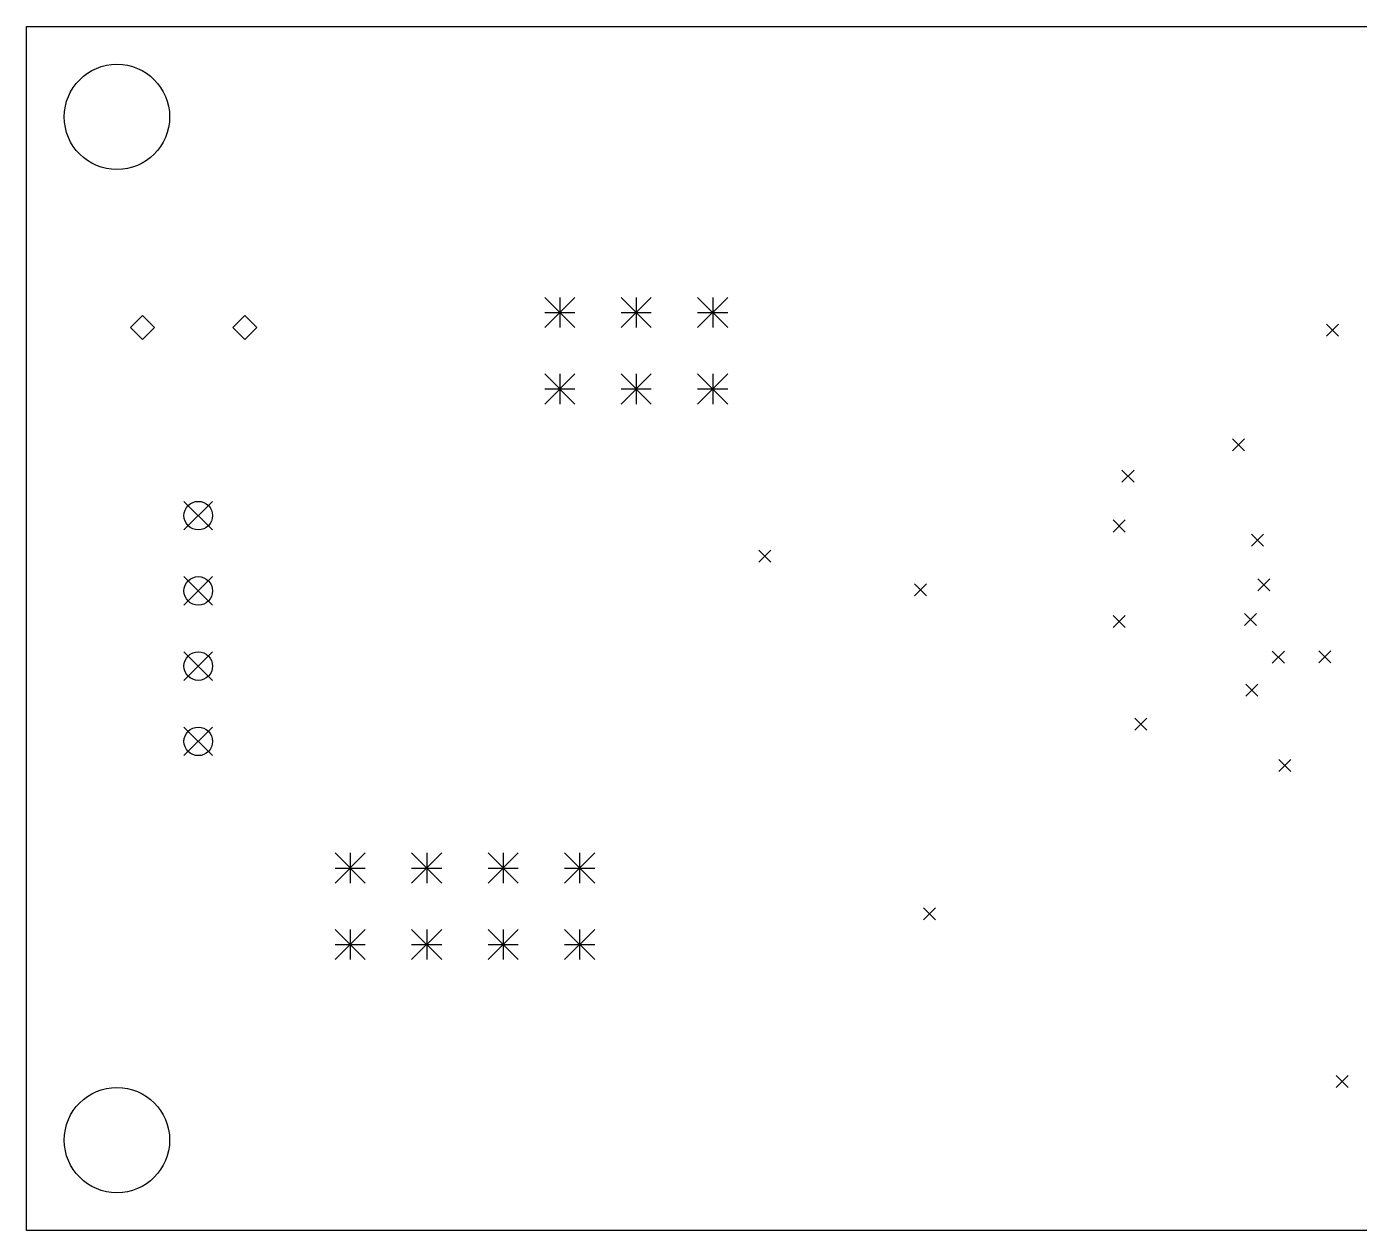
# Model space of a CAD drawing. Extents: x 64.4 to 155.9, y -157.6 to -77.8.
# Drawn here: x 66 to 110.27, y -117.75 to -77.75 of the extents above; entities that cross this region are included whole.
import ezdxf

# ---------------------------------------------------------------- set-up
doc = ezdxf.new("R2010")
doc.units = 0
doc.header["$MEASUREMENT"] = 0
doc.layers.add('BLACK', color=7, linetype='CONTINUOUS')

msp = doc.modelspace()

# ---------------------------------------------------------------- linework, layer by layer
at = {"layer": 'BLACK', "linetype": 'CONTINUOUS'}
for p, q in [((66, -117.75), (66, -77.75)), ((66, -77.75), (151, -77.75)), ((83.21, -86.75), (84.21, -87.75)), ((84.21, -86.75), (83.21, -87.75)), ((83.71, -86.75), (83.71, -87.75)), ((85.75, -86.75), (86.75, -87.75)), ((86.75, -86.75), (85.75, -87.75)), ((86.25, -86.75), (86.25, -87.75)), ((88.29, -86.75), (89.29, -87.75)), ((89.29, -86.75), (88.29, -87.75)), ((88.79, -86.75), (88.79, -87.75)), ((69.85, -87.35), (69.45, -87.75)), ((70.25, -87.75), (69.85, -87.35)), ((73.25, -87.35), (72.85, -87.75)), ((73.65, -87.75), (73.25, -87.35)), ((83.21, -87.25), (84.21, -87.25)), ((85.75, -87.25), (86.75, -87.25)), ((88.29, -87.25), (89.29, -87.25)), ((109.183, -87.64), (109.583, -88.04)), ((109.583, -87.64), (109.183, -88.04)), ((69.45, -87.75), (69.85, -88.15)), ((69.85, -88.15), (70.25, -87.75)), ((72.85, -87.75), (73.25, -88.15)), ((73.25, -88.15), (73.65, -87.75)), ((83.21, -89.29), (84.21, -90.29)), ((84.21, -89.29), (83.21, -90.29)), ((83.71, -89.29), (83.71, -90.29)), ((85.75, -89.29), (86.75, -90.29)), ((86.75, -89.29), (85.75, -90.29)), ((86.25, -89.29), (86.25, -90.29)), ((88.29, -89.29), (89.29, -90.29)), ((89.29, -89.29), (88.29, -90.29)), ((88.79, -89.29), (88.79, -90.29)), ((83.21, -89.79), (84.21, -89.79)), ((85.75, -89.79), (86.75, -89.79)), ((88.29, -89.79), (89.29, -89.79)), ((106.062, -91.45), (106.462, -91.85)), ((106.462, -91.45), (106.062, -91.85)), ((102.388, -92.4897), (102.788, -92.8897)), ((102.788, -92.4897), (102.388, -92.8897)), ((71.225, -93.525), (72.175, -94.475)), ((72.175, -93.525), (71.225, -94.475)), ((102.094, -94.1442), (102.494, -94.5442)), ((102.494, -94.1442), (102.094, -94.5442)), ((106.687, -94.6127), (107.087, -95.0127)), ((107.087, -94.6127), (106.687, -95.0127)), ((90.3201, -95.1503), (90.7201, -95.5503)), ((90.7201, -95.1503), (90.3201, -95.5503)), ((71.225, -96.025), (72.175, -96.975)), ((72.175, -96.025), (71.225, -96.975)), ((95.4943, -96.2664), (95.8943, -96.6664)), ((95.8943, -96.2664), (95.4943, -96.6664)), ((106.9, -96.1), (107.3, -96.5)), ((107.3, -96.1), (106.9, -96.5)), ((102.093, -97.3177), (102.493, -97.7177)), ((102.493, -97.3177), (102.093, -97.7177)), ((106.46, -97.2513), (106.86, -97.6513)), ((106.86, -97.2513), (106.46, -97.6513)), ((71.225, -98.525), (72.175, -99.475)), ((72.175, -98.525), (71.225, -99.475)), ((107.382, -98.504), (107.782, -98.904)), ((107.782, -98.504), (107.382, -98.904)), ((108.926, -98.491), (109.326, -98.891)), ((109.326, -98.491), (108.926, -98.891)), ((106.5, -99.6), (106.9, -100)), ((106.9, -99.6), (106.5, -100)), ((102.814, -100.726), (103.214, -101.126)), ((103.214, -100.726), (102.814, -101.126)), ((71.225, -101.025), (72.175, -101.975)), ((72.175, -101.025), (71.225, -101.975)), ((107.6, -102.1), (108, -102.5)), ((108, -102.1), (107.6, -102.5)), ((76.25, -105.21), (77.25, -106.21)), ((77.25, -105.21), (76.25, -106.21)), ((76.75, -105.21), (76.75, -106.21)), ((78.79, -105.21), (79.79, -106.21)), ((79.79, -105.21), (78.79, -106.21)), ((79.29, -105.21), (79.29, -106.21)), ((81.33, -105.21), (82.33, -106.21)), ((82.33, -105.21), (81.33, -106.21)), ((81.83, -105.21), (81.83, -106.21)), ((83.87, -105.21), (84.87, -106.21)), ((84.87, -105.21), (83.87, -106.21)), ((84.37, -105.21), (84.37, -106.21)), ((76.25, -105.71), (77.25, -105.71)), ((78.79, -105.71), (79.79, -105.71)), ((81.33, -105.71), (82.33, -105.71)), ((83.87, -105.71), (84.87, -105.71)), ((95.7969, -107.031), (96.1969, -107.431)), ((96.1969, -107.031), (95.7969, -107.431)), ((76.25, -107.75), (77.25, -108.75)), ((77.25, -107.75), (76.25, -108.75)), ((76.75, -107.75), (76.75, -108.75)), ((78.79, -107.75), (79.79, -108.75)), ((79.79, -107.75), (78.79, -108.75)), ((79.29, -107.75), (79.29, -108.75)), ((81.33, -107.75), (82.33, -108.75)), ((82.33, -107.75), (81.33, -108.75)), ((81.83, -107.75), (81.83, -108.75)), ((83.87, -107.75), (84.87, -108.75)), ((84.87, -107.75), (83.87, -108.75)), ((84.37, -107.75), (84.37, -108.75)), ((76.25, -108.25), (77.25, -108.25)), ((78.79, -108.25), (79.79, -108.25)), ((81.33, -108.25), (82.33, -108.25)), ((83.87, -108.25), (84.87, -108.25)), ((109.5, -112.6), (109.9, -113)), ((109.9, -112.6), (109.5, -113)), ((151, -117.75), (66, -117.75))]:
    msp.add_line(p, q, dxfattribs=at)
at = {"layer": 'BLACK'}
for centre, radius in [((69, -80.75), 1.75), ((71.7, -94), 0.475), ((71.7, -96.5), 0.475), ((71.7, -99), 0.475), ((71.7, -101.5), 0.475), ((69, -114.75), 1.75)]:
    msp.add_circle(centre, radius, dxfattribs=at)

doc.saveas('drawing.dxf')
